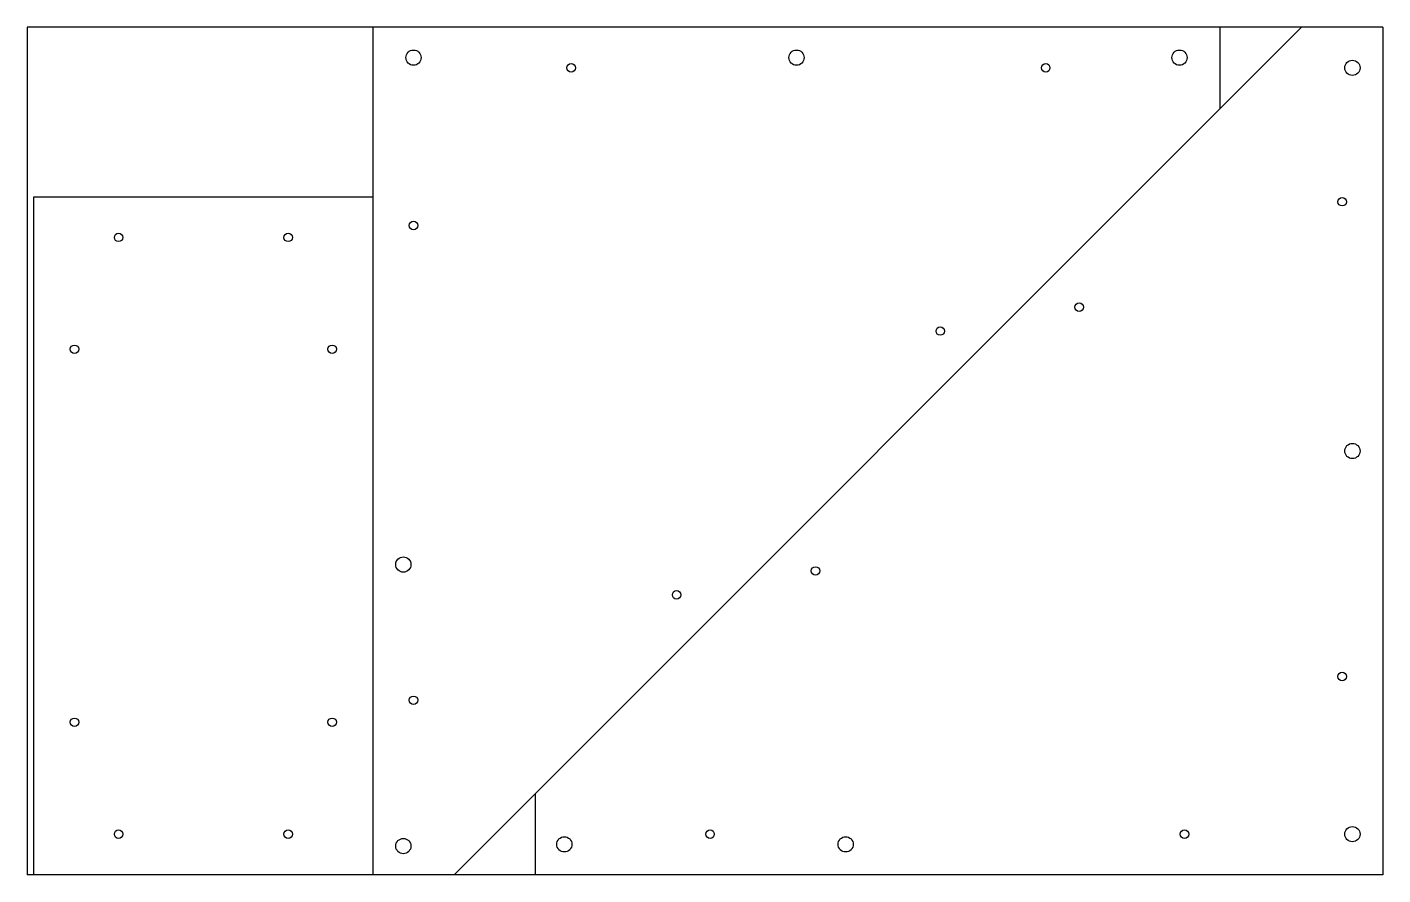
# Model space of a CAD drawing. Header units: millimetres. Extents: x -400 to 400, y 270 to 770.
import ezdxf

# ---------------------------------------------------------------- set-up
doc = ezdxf.new("R2010")
doc.units = ezdxf.units.MM

msp = doc.modelspace()

# ---------------------------------------------------------------- linework, layer by layer
at = {"color": 7, "linetype": 'Continuous', "lineweight": 25}
for p, q in [((-400, 770), (-400, 270)), ((400, 770), (-400, 770)), ((-196, 770), (-196, 270)), ((-148, 270), (352, 770)), ((304, 722), (304, 770)), ((400, 770), (400, 270)), ((-396, 670), (-196, 670)), ((-396, 270), (-396, 670)), ((-100, 270), (-100, 318)), ((400, 270), (-400, 270))]:
    msp.add_line(p, q, dxfattribs=at)
for centre, radius in [((-172, 752), 4.5), ((54, 752), 4.5), ((280, 752), 4.5), ((-78.97, 746), 2.5), ((201.03, 746), 2.5), ((382, 746), 4.5), ((376, 667.03), 2.5), ((-346, 646), 2.5), ((-246, 646), 2.5), ((-172, 652.97), 2.5), ((220.75, 604.81), 2.5), ((138.81, 590.75), 2.5), ((-372, 580), 2.5), ((-220, 580), 2.5), ((382, 520), 4.5), ((-178, 453), 4.5), ((65.19, 449.25), 2.5), ((-16.75, 435.19), 2.5), ((376, 387.03), 2.5), ((-172, 372.97), 2.5), ((-372, 360), 2.5), ((-220, 360), 2.5), ((-346, 294), 2.5), ((-246, 294), 2.5), ((2.97, 294), 2.5), ((282.97, 294), 2.5), ((382, 294), 4.5), ((-178, 287), 4.5), ((-83, 288), 4.5), ((83, 288), 4.5)]:
    msp.add_circle(centre, radius, dxfattribs=at)

doc.saveas('drawing.dxf')
